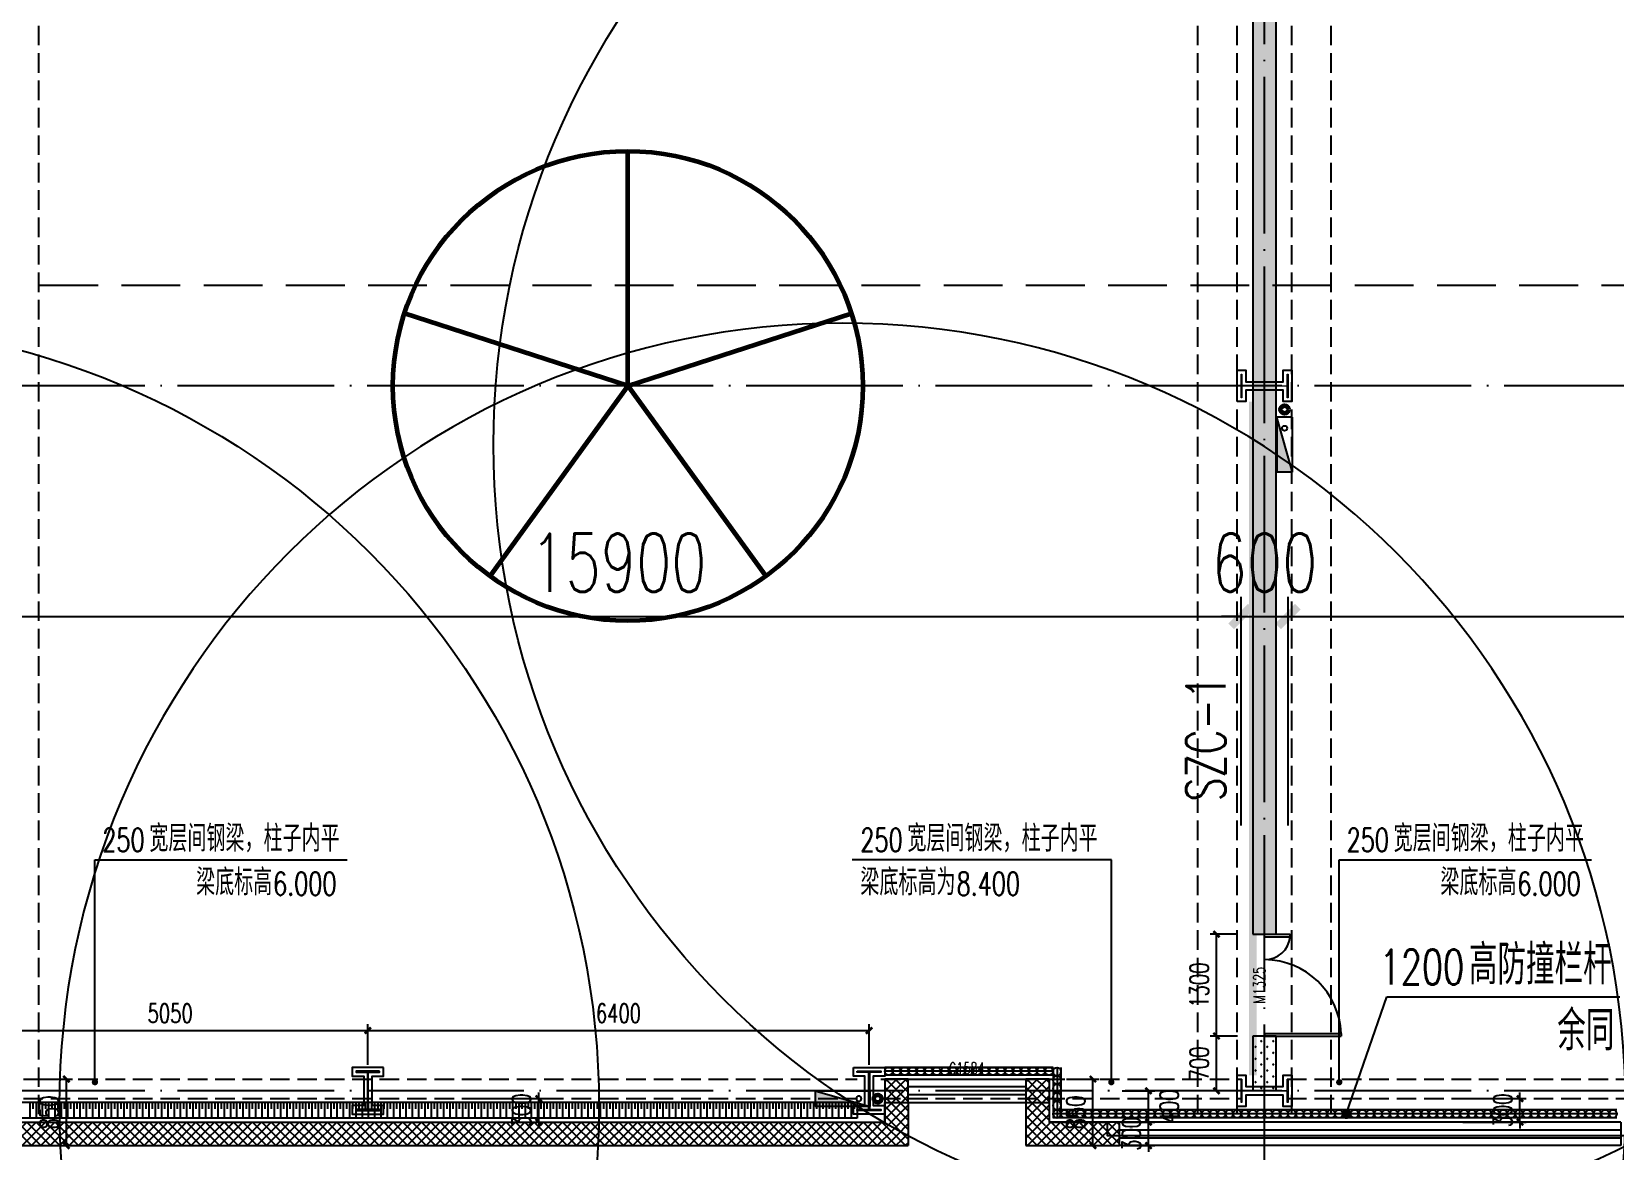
# Model space of a CAD drawing. Extents: x -1313754 to 847533, y 489853 to 941203.
# Drawn here: x -242698 to -222487, y 741060 to 755344 of the extents above; entities that cross this region are included whole.
import ezdxf
from ezdxf.enums import TextEntityAlignment as Align

# ---------------------------------------------------------------- set-up
doc = ezdxf.new("R2010")
doc.units = 0
doc.header["$LTSCALE"] = 1000
doc.header["$MEASUREMENT"] = 0
for name, pattern in [('CENTER', [2, 1.25, -0.25, 0.25, -0.25]), ('DASH', [0.35, 0.25, -0.1]), ('DOTE', [2.42, 2, -0.2, 0.02, -0.2])]:
    doc.linetypes.add(name, pattern=pattern)
doc.layers.get('Defpoints').update_dxf_attribs({"color": 210})
for name, color, linetype in [('10平面$0$WINDOW', 4, 'Continuous'), ('10平面$0$WINDOW_TEXT', 7, 'Continuous'), ('99平面图例外参$0$A-HATCH-2', 251, 'Continuous'), ('A-AXIS-DOTE', 14, 'DOTE'), ('A-AXIS-DP', 126, 'Continuous'), ('A-AXIS-SYMB', 3, 'Continuous'), ('A-HATCH-2', 251, 'Continuous'), ('A-HRAIL', 173, 'Continuous'), ('A-LIN-V', 9, 'Continuous'), ('A-SFCE', 30, 'Continuous'), ('A-WINDOW', 140, 'Continuous'), ('AS-WALL', 40, 'Continuous'), ('AS-结构边线层', 200, 'Continuous'), ('DIM_SYMB', 3, 'Continuous'), ('PUB_HATCH', 8, 'Continuous'), ('PUB_TEXT', 7, 'Continuous'), ('SB_ZF消火栓', 10, 'Continuous'), ('建-窗', 4, 'Continuous'), ('建-门窗编号', 7, 'Continuous')]:
    doc.layers.add(name, color=color, linetype=linetype)
doc.layers.add('A-加建区域', color=47, linetype='Continuous', plot=False)
for name, color, linetype, lineweight in [('LG-ZF消防', 1, 'Continuous', 60), ('S-col', 2, 'Continuous', 0), ('THIN', 7, 'Continuous', 0), ('柱间支撑', 6, 'CENTER', 0)]:
    doc.layers.add(name, color=color, linetype=linetype, lineweight=lineweight)
doc.styles.add('10平面$0$_TCH_WINDOW', font='SIMPLEX', dxfattribs={"height": 3.5, "bigfont": 'GBCBIG'})
doc.styles.add('_TCH_DIM', font='SIMPLEX', dxfattribs={"bigfont": 'GBCBIG'})
doc.styles.add('_TCH_DIM_T3', font='SIMPLEX', dxfattribs={"width": 0.705882, "bigfont": 'GBCBIG'})
doc.styles.add('A-WIN-LABEL', font='SIMPLEX', dxfattribs={"bigfont": 'GBCBIG'})
doc.styles.add('TSSD_Rein', font='tj-romans1.shx', dxfattribs={"width": 0.7, "bigfont": 'tj-hztxt.shx'})
doc.dimstyles.new('_TCH_ARCH&&250', dxfattribs={"dimtxt": 743.75, "dimasz": 250, "dimexe": 250, "dimexo": 250, "dimgap": 315.625, "dimtad": 1, "dimdec": 0, "dimzin": 0, "dimdsep": 46, "dimtxsty": '_TCH_DIM_T3', "dimblk": 'ARCHTICK', "dimcen": 0.09, "dimclrt": 7, "dimazin": 2, "dimtfac": 1, "dimtdec": 0, "dimtix": 1, "dimtmove": 2, "dimatfit": 3, "dimfxl": 0, "dimtolj": 1, "dimtzin": 0, "dimarcsym": 0})
doc.dimstyles.new('_TCH_ARCH&&80', dxfattribs={"dimtxt": 238, "dimasz": 80, "dimexe": 80, "dimexo": 80, "dimgap": 101, "dimtad": 1, "dimdec": 0, "dimzin": 0, "dimdsep": 46, "dimtxsty": '_TCH_DIM_T3', "dimblk": 'ARCHTICK', "dimcen": 0.09, "dimclrt": 7, "dimazin": 2, "dimtfac": 1, "dimtdec": 0, "dimtix": 1, "dimtmove": 2, "dimatfit": 3, "dimfxl": 0, "dimtolj": 1, "dimtzin": 0, "dimarcsym": 0})
pattern_1 = [(45, (25.49, 21.51), (-75.000002, 75.000002), [24, -82.06602]), (135, (192.46, 21.51), (-75.000002, -75.000002), [24, -82.06602])]
pattern_2 = [(45, (60, 0), (-60.000061, 60.000061), []), (135, (60, 0), (-60.000061, -60.000061), [])]

# ---------------------------------------------------------------- blocks, each defined once
blk = doc.blocks.new('_ArchTick')
at = {"color": 0, "linetype": 'ByBlock', "const_width": 0.4}
blk.add_lwpolyline([(-0.5, -0.5), (0.5, 0.5)], dxfattribs=at)
blk = doc.blocks.new('*D1510')
at = {"layer": 'A-AXIS-DP', "color": 0, "lineweight": -2}
for p, q in [((-17668, -62670), (-17668, -62150)), ((-17668, -62230), (-11268, -62230)), ((-11268, -62670), (-11268, -62150))]:
    blk.add_line(p, q, dxfattribs=at)
at = {"layer": 'Defpoints', "color": 0}
for p in [(-11268, -62230), (-17668, -62750), (-11268, -62750)]:
    blk.add_point(p, dxfattribs=at)
at = {"layer": 'A-AXIS-DP', "color": 0, "lineweight": -2, "xscale": 80, "yscale": 80, "zscale": 80, "rotation": 180}
blk.add_blockref('_ArchTick', (-17668, -62230), dxfattribs=at)
at = {"layer": 'A-AXIS-DP', "color": 0, "lineweight": -2, "xscale": 80, "yscale": 80, "zscale": 80}
blk.add_blockref('_ArchTick', (-11268, -62230), dxfattribs=at)
at = {"layer": 'A-AXIS-DP', "color": 7, "insert": (-14468, -62010), "char_height": 238, "attachment_point": 5, "style": '_TCH_DIM_T3'}
blk.add_mtext('\\A1;6400', dxfattribs=at)
blk = doc.blocks.new('*D1511')
at = {"layer": 'A-AXIS-DP', "color": 0, "lineweight": -2}
for p, q in [((-22718, -62670), (-22718, -62150)), ((-22718, -62230), (-17668, -62230)), ((-17668, -62670), (-17668, -62150))]:
    blk.add_line(p, q, dxfattribs=at)
at = {"layer": 'Defpoints', "color": 0}
for p in [(-17668, -62230), (-22718, -62750), (-17668, -62750)]:
    blk.add_point(p, dxfattribs=at)
at = {"layer": 'A-AXIS-DP', "color": 0, "lineweight": -2, "xscale": 80, "yscale": 80, "zscale": 80, "rotation": 180}
blk.add_blockref('_ArchTick', (-22718, -62230), dxfattribs=at)
at = {"layer": 'A-AXIS-DP', "color": 0, "lineweight": -2, "xscale": 80, "yscale": 80, "zscale": 80}
blk.add_blockref('_ArchTick', (-17668, -62230), dxfattribs=at)
at = {"layer": 'A-AXIS-DP', "color": 7, "insert": (-20193, -62010), "char_height": 238, "attachment_point": 5, "style": '_TCH_DIM_T3'}
blk.add_mtext('\\A1;5050', dxfattribs=at)
blk = doc.blocks.new('43243')
at = {"layer": 'AS-结构边线层'}
blk.add_lwpolyline([(-230898, 832220), (-254254, 760236), (-254254, 741420), (-248304, 741420), (-248304, 741670), (-246204, 741670), (-246204, 741420), (-231804, 741420), (-231804, 741670), (-229704, 741670), (-229704, 741420), (-228964, 741420), (-228964, 741250), (-222244, 741250)], dxfattribs=at)
blk = doc.blocks.new('_FZH')
at = {"layer": 'A-HATCH-2'}
blk.add_lwpolyline([(-0.437, -0.25), (-0.437, 0.25), (-0.297, 0.25), (-0.297, 0.067), (0.298, 0.067), (0.298, 0.25), (0.438, 0.25), (0.438, -0.25), (0.298, -0.25), (0.298, -0.068), (-0.297, -0.068), (-0.297, -0.25)], close=True, dxfattribs=at)
at = {"layer": 'S-col'}
blk.add_lwpolyline([(-0.375, -0.188), (-0.375, 0.187), (-0.36, 0.187), (-0.36, 0.005), (0.36, 0.005), (0.36, 0.187), (0.375, 0.187), (0.375, -0.188), (0.36, -0.188), (0.36, -0.005), (-0.36, -0.005), (-0.36, -0.188)], close=True, dxfattribs=at)
blk = doc.blocks.new('342343243')
at = {"layer": 'A-AXIS-DP', "color": 5}
blk.add_lwpolyline([(-155704, 832070), (-155404, 832070), (-155404, 832058), (-155550, 832058), (-155550, 831582), (-155404, 831582), (-155404, 831570), (-155704, 831570), (-155704, 831582), (-155558, 831582), (-155558, 832058), (-155704, 832058), (-155704, 832070)], close=True, dxfattribs=at)
at = {"layer": 'A-HATCH-2'}
blk.add_lwpolyline([(-155754, 832120), (-155354, 832120), (-155354, 832008), (-155500, 832008), (-155500, 831632), (-155354, 831632), (-155354, 831520), (-155754, 831520), (-155754, 831632), (-155608, 831632), (-155608, 832008), (-155754, 832008)], close=True, dxfattribs=at)
blk = doc.blocks.new('w4234324')
at = {"xscale": 800.0000000000005, "yscale": 800.0000000000005, "zscale": 800.0000000000005}
for p in [(-226954, 750820), (-226954, 741820)]:
    blk.add_blockref('_FZH', p, dxfattribs=at)
at = {"layer": 'A-AXIS-DP', "xscale": -1}
blk.add_blockref('342343243', (-393958, -90000), dxfattribs=at)
at = {"layer": 'A-AXIS-DP'}
blk.add_blockref('342343243', (-76450, -90000), dxfattribs=at)
blk = doc.blocks.new('*D1722')
at = {"layer": 'A-WINDOW', "color": 0, "lineweight": -2}
for p, q in [((-226654, 745210), (-226654, 748127)), ((-210754, 745210), (-210754, 748127)), ((-226654, 747877), (-210754, 747877))]:
    blk.add_line(p, q, dxfattribs=at)
at = {"layer": 'Defpoints', "color": 0}
for p in [(-210754, 747877), (-226654, 744960), (-210754, 744960)]:
    blk.add_point(p, dxfattribs=at)
at = {"layer": 'A-WINDOW', "color": 0, "lineweight": -2, "xscale": 250, "yscale": 250, "zscale": 250, "rotation": 180}
blk.add_blockref('_ArchTick', (-226654, 747877), dxfattribs=at)
at = {"layer": 'A-WINDOW', "color": 0, "lineweight": -2, "xscale": 250, "yscale": 250, "zscale": 250}
blk.add_blockref('_ArchTick', (-210754, 747877), dxfattribs=at)
at = {"layer": 'A-WINDOW', "color": 7, "insert": (-218704, 748564), "char_height": 743.8, "attachment_point": 5, "style": '_TCH_DIM_T3'}
blk.add_mtext('\\A1;15900', dxfattribs=at)
blk = doc.blocks.new('*D1723')
at = {"layer": 'A-WINDOW', "color": 0, "lineweight": -2}
for p, q in [((-227254, 745210), (-227254, 748127)), ((-226654, 745210), (-226654, 748127)), ((-227254, 747877), (-227504, 747877)), ((-227254, 747877), (-226654, 747877)), ((-226654, 747877), (-226404, 747877))]:
    blk.add_line(p, q, dxfattribs=at)
at = {"layer": 'Defpoints', "color": 0}
for p in [(-226654, 747877), (-227254, 744960), (-226654, 744960)]:
    blk.add_point(p, dxfattribs=at)
at = {"layer": 'A-WINDOW', "color": 0, "lineweight": -2, "xscale": 250, "yscale": 250, "zscale": 250}
blk.add_blockref('_ArchTick', (-227254, 747877), dxfattribs=at)
at = {"layer": 'A-WINDOW', "color": 0, "lineweight": -2, "xscale": 250, "yscale": 250, "zscale": 250, "rotation": 180}
blk.add_blockref('_ArchTick', (-226654, 747877), dxfattribs=at)
at = {"layer": 'A-WINDOW', "color": 7, "insert": (-226954, 748564), "char_height": 743.8, "attachment_point": 5, "style": '_TCH_DIM_T3'}
blk.add_mtext('\\A1;600', dxfattribs=at)
blk = doc.blocks.new('*D1724')
at = {"layer": 'A-WINDOW', "color": 0, "lineweight": -2}
for p, q in [((-243154, 745210), (-243154, 748127)), ((-227254, 745210), (-227254, 748127)), ((-243154, 747877), (-227254, 747877))]:
    blk.add_line(p, q, dxfattribs=at)
at = {"layer": 'Defpoints', "color": 0}
for p in [(-227254, 747877), (-243154, 744960), (-227254, 744960)]:
    blk.add_point(p, dxfattribs=at)
at = {"layer": 'A-WINDOW', "color": 0, "lineweight": -2, "xscale": 250, "yscale": 250, "zscale": 250, "rotation": 180}
blk.add_blockref('_ArchTick', (-243154, 747877), dxfattribs=at)
at = {"layer": 'A-WINDOW', "color": 0, "lineweight": -2, "xscale": 250, "yscale": 250, "zscale": 250}
blk.add_blockref('_ArchTick', (-227254, 747877), dxfattribs=at)
at = {"layer": 'A-WINDOW', "color": 7, "insert": (-235204, 748564), "char_height": 743.8, "attachment_point": 5, "style": '_TCH_DIM_T3'}
blk.add_mtext('\\A1;15900', dxfattribs=at)
blk = doc.blocks.new('*D1738')
at = {"layer": 'A-AXIS-DP', "color": 0, "lineweight": -2}
for p, q in [((-223692, 741720), (-223692, 741800)), ((-224420, 741720), (-223612, 741720)), ((-223692, 741420), (-223692, 741720)), ((-224420, 741420), (-223612, 741420)), ((-223692, 741420), (-223692, 741340))]:
    blk.add_line(p, q, dxfattribs=at)
at = {"layer": 'Defpoints', "color": 0}
for p in [(-224500, 741720), (-223692, 741720), (-224500, 741420)]:
    blk.add_point(p, dxfattribs=at)
at = {"layer": 'A-AXIS-DP', "color": 0, "lineweight": -2, "xscale": 80, "yscale": 80, "zscale": 80}
for p, rotation in [((-223692, 741720), 270), ((-223692, 741420), 90)]:
    blk.add_blockref('_ArchTick', p, dxfattribs=dict(at, rotation=rotation))
at = {"layer": 'A-AXIS-DP', "color": 7, "insert": (-223912, 741570), "char_height": 238, "attachment_point": 5, "rotation": 90, "style": '_TCH_DIM_T3'}
blk.add_mtext('\\A1;300', dxfattribs=at)
blk = doc.blocks.new('*D1739')
at = {"layer": 'A-AXIS-DP', "color": 0, "lineweight": -2}
for p, q in [((-236222, 741720), (-236222, 741800)), ((-236950, 741720), (-236142, 741720)), ((-236222, 741420), (-236222, 741720)), ((-236950, 741420), (-236142, 741420)), ((-236222, 741420), (-236222, 741340))]:
    blk.add_line(p, q, dxfattribs=at)
at = {"layer": 'Defpoints', "color": 0}
for p in [(-237030, 741720), (-236222, 741720), (-237030, 741420)]:
    blk.add_point(p, dxfattribs=at)
at = {"layer": 'A-AXIS-DP', "color": 0, "lineweight": -2, "xscale": 80, "yscale": 80, "zscale": 80}
for p, rotation in [((-236222, 741720), 270), ((-236222, 741420), 90)]:
    blk.add_blockref('_ArchTick', p, dxfattribs=dict(at, rotation=rotation))
at = {"layer": 'A-AXIS-DP', "color": 7, "insert": (-236442, 741570), "char_height": 238, "attachment_point": 5, "rotation": 90, "style": '_TCH_DIM_T3'}
blk.add_mtext('\\A1;300', dxfattribs=at)
blk = doc.blocks.new('w4324324')
at = {"layer": 'A-HATCH-2', "lineweight": 60}
for q in [(-1694760, 686605), (-1697614, 684532), (-1691907, 684532), (-1696524, 681178), (-1692997, 681178)]:
    blk.add_line((-1694760, 683605), q, dxfattribs=at)
blk.add_circle((-1694760, 683605), 3000, dxfattribs=at)
blk = doc.blocks.new('w423432')
at = {"layer": 'A-LIN-V'}
blk.add_blockref('w4324324', (-65880, -72000), dxfattribs=at)
blk = doc.blocks.new('23124232432')
at = {"layer": '柱间支撑', "const_width": 100}
blk.add_lwpolyline([(-227104, 750620), (-227104, 742020)], dxfattribs=at)
at = {"layer": 'THIN', "style": 'TSSD_Rein', "width": 0.7}
blk.add_text('SZC-1', height=500, rotation=90, dxfattribs=at).set_placement((-227304, 746320), align=Align.BOTTOM_CENTER)
blk = doc.blocks.new('99平面图例外参$0$$LinePat$填挖边坡')
at = {"color": 0}
for p, q in [((0, 0), (0, -1500)), ((300, 0), (300, -600))]:
    blk.add_line(p, q, dxfattribs=at)
at = {"layer": 'Defpoints', "color": 0}
blk.add_point((600, 0), dxfattribs=at)
blk = doc.blocks.new('99平面图例外参$0$$LinePat$圆环')
for points in [[(0, 150), (300, 150)], [(0, 0), (300, 0)], [(0, -150), (300, -150)]]:
    blk.add_lwpolyline(points)
at = {"color": 0}
blk.add_circle((150, 0), 150, dxfattribs=at)
blk = doc.blocks.new('34242343243')
at = {"layer": 'A-LIN-V'}
for p, q in [((-232154, 741670), (-245954, 741670)), ((-232154, 741670), (-232154, 741470)), ((-232154, 741470), (-246154, 741470))]:
    blk.add_line(p, q, dxfattribs=at)
at = {"layer": '99平面图例外参$0$A-HATCH-2', "color": 203, "xscale": 0.1334296724318178, "yscale": 0.1333333333333333, "zscale": 0.1333333333333333, "rotation": 8.813209458587274e-11}
for p in [(-242722, 741670), (-242642, 741670), (-242562, 741670), (-242482, 741670), (-242402, 741670), (-242322, 741670), (-242241, 741670), (-242161, 741670), (-242081, 741670), (-242001, 741670), (-241921, 741670), (-241841, 741670), (-241761, 741670), (-241681, 741670), (-241601, 741670), (-241521, 741670), (-241441, 741670), (-241361, 741670), (-241281, 741670), (-241201, 741670), (-241121, 741670), (-241041, 741670), (-240961, 741670), (-240880, 741670), (-240800, 741670), (-240720, 741670), (-240640, 741670), (-240560, 741670), (-240480, 741670), (-240400, 741670), (-240320, 741670), (-240240, 741670), (-240160, 741670), (-240080, 741670), (-240000, 741670), (-239920, 741670), (-239840, 741670), (-239760, 741670), (-239680, 741670), (-239600, 741670), (-239520, 741670), (-239439, 741670), (-239359, 741670), (-239279, 741670), (-239199, 741670), (-239119, 741670), (-239039, 741670), (-238959, 741670), (-238879, 741670), (-238799, 741670), (-238719, 741670), (-238639, 741670), (-238559, 741670), (-238479, 741670), (-238399, 741670), (-238319, 741670), (-238239, 741670), (-238159, 741670), (-238078, 741670), (-237998, 741670), (-237918, 741670), (-237838, 741670), (-237758, 741670), (-237678, 741670), (-237598, 741670), (-237518, 741670), (-237438, 741670), (-237358, 741670), (-237278, 741670), (-237198, 741670), (-237118, 741670), (-237038, 741670), (-236958, 741670), (-236878, 741670), (-236798, 741670), (-236717, 741670), (-236637, 741670), (-236557, 741670), (-236477, 741670), (-236397, 741670), (-236317, 741670), (-236237, 741670), (-236157, 741670), (-236077, 741670), (-235997, 741670), (-235917, 741670), (-235837, 741670), (-235757, 741670), (-235677, 741670), (-235597, 741670), (-235517, 741670), (-235437, 741670), (-235356, 741670), (-235276, 741670), (-235196, 741670), (-235116, 741670), (-235036, 741670), (-234956, 741670), (-234876, 741670), (-234796, 741670), (-234716, 741670), (-234636, 741670), (-234556, 741670), (-234476, 741670), (-234396, 741670), (-234316, 741670), (-234236, 741670), (-234156, 741670), (-234076, 741670), (-233996, 741670), (-233915, 741670), (-233835, 741670), (-233755, 741670), (-233675, 741670), (-233595, 741670), (-233515, 741670), (-233435, 741670), (-233355, 741670), (-233275, 741670), (-233195, 741670), (-233115, 741670), (-233035, 741670), (-232955, 741670), (-232875, 741670), (-232795, 741670), (-232715, 741670), (-232635, 741670), (-232554, 741670), (-232474, 741670), (-232394, 741670), (-232314, 741670), (-232234, 741670)]:
    blk.add_blockref('99平面图例外参$0$$LinePat$填挖边坡', p, dxfattribs=at)
at = {"layer": 'A-HRAIL'}
for p, xscale, yscale, zscale, rotation in [((-231702, 742070), 0.3412698414547707, 0.3333333333333333, 0.3333333333333333, 180), ((-231599, 742070), 0.3412698414547707, 0.3333333333333333, 0.3333333333333333, 180), ((-231497, 742070), 0.3412698414547707, 0.3333333333333333, 0.3333333333333333, 180), ((-231395, 742070), 0.3412698414547707, 0.3333333333333333, 0.3333333333333333, 180), ((-231292, 742070), 0.3412698414547707, 0.3333333333333333, 0.3333333333333333, 180), ((-231190, 742070), 0.3412698414547707, 0.3333333333333333, 0.3333333333333333, 180), ((-231088, 742070), 0.3412698414547707, 0.3333333333333333, 0.3333333333333333, 180), ((-230985, 742070), 0.3412698414547707, 0.3333333333333333, 0.3333333333333333, 180), ((-230883, 742070), 0.3412698414547707, 0.3333333333333333, 0.3333333333333333, 180), ((-230780, 742070), 0.3412698414547707, 0.3333333333333333, 0.3333333333333333, 180), ((-230678, 742070), 0.3412698414547707, 0.3333333333333333, 0.3333333333333333, 180), ((-230576, 742070), 0.3412698414547707, 0.3333333333333333, 0.3333333333333333, 180), ((-230473, 742070), 0.3412698414547707, 0.3333333333333333, 0.3333333333333333, 180), ((-230371, 742070), 0.3412698414547707, 0.3333333333333333, 0.3333333333333333, 180), ((-230268, 742070), 0.3412698414547707, 0.3333333333333333, 0.3333333333333333, 180), ((-230166, 742070), 0.3412698414547707, 0.3333333333333333, 0.3333333333333333, 180), ((-230064, 742070), 0.3412698414547707, 0.3333333333333333, 0.3333333333333333, 180), ((-229961, 742070), 0.3412698414547707, 0.3333333333333333, 0.3333333333333333, 180), ((-229859, 742070), 0.3412698414547707, 0.3333333333333333, 0.3333333333333333, 180), ((-229757, 742070), 0.3412698414547707, 0.3333333333333333, 0.3333333333333333, 180), ((-229654, 742070), 0.3412698414547707, 0.3333333333333333, 0.3333333333333333, 180), ((-229604, 742120), 0.3611111227129974, 0.3333333333333333, 0.3333333333333333, 270), ((-229604, 742012), 0.3611111227129974, 0.3333333333333333, 0.3333333333333333, 270), ((-229604, 741903), 0.3611111227129974, 0.3333333333333333, 0.3333333333333333, 270), ((-229604, 741795), 0.3611111227129974, 0.3333333333333333, 0.3333333333333333, 270), ((-229604, 741687), 0.3611111227129974, 0.3333333333333333, 0.3333333333333333, 270), ((-229604, 741578), 0.3611111227129974, 0.3333333333333333, 0.3333333333333333, 270), ((-229554, 741526), 0.3333333334374982, 0.3333333334374982, 0.3333333334374982, 180), ((-229454, 741526), 0.3333333334374982, 0.3333333334374982, 0.3333333334374982, 180), ((-229354, 741526), 0.3333333334374982, 0.3333333334374982, 0.3333333334374982, 180), ((-229254, 741526), 0.3333333334374982, 0.3333333334374982, 0.3333333334374982, 180), ((-229154, 741526), 0.3333333334374982, 0.3333333334374982, 0.3333333334374982, 180), ((-229054, 741526), 0.3333333334374982, 0.3333333334374982, 0.3333333334374982, 180), ((-228954, 741526), 0.3333333334374982, 0.3333333334374982, 0.3333333334374982, 180), ((-228854, 741526), 0.3333333334374982, 0.3333333334374982, 0.3333333334374982, 180), ((-228754, 741526), 0.3333333334374982, 0.3333333334374982, 0.3333333334374982, 180), ((-228654, 741526), 0.3333333334374982, 0.3333333334374982, 0.3333333334374982, 180), ((-228554, 741526), 0.3333333334374982, 0.3333333334374982, 0.3333333334374982, 180), ((-228454, 741526), 0.3333333334374982, 0.3333333334374982, 0.3333333334374982, 180), ((-228354, 741526), 0.3333333334374982, 0.3333333334374982, 0.3333333334374982, 180), ((-228254, 741526), 0.3333333334374982, 0.3333333334374982, 0.3333333334374982, 180), ((-228154, 741526), 0.3333333334374982, 0.3333333334374982, 0.3333333334374982, 180), ((-228054, 741526), 0.3333333334374982, 0.3333333334374982, 0.3333333334374982, 180), ((-227954, 741526), 0.3333333334374982, 0.3333333334374982, 0.3333333334374982, 180), ((-227854, 741526), 0.3333333334374982, 0.3333333334374982, 0.3333333334374982, 180), ((-227754, 741526), 0.3333333334374982, 0.3333333334374982, 0.3333333334374982, 180), ((-227654, 741526), 0.3333333334374982, 0.3333333334374982, 0.3333333334374982, 180), ((-227554, 741526), 0.3333333334374982, 0.3333333334374982, 0.3333333334374982, 180), ((-227454, 741526), 0.3333333334374982, 0.3333333334374982, 0.3333333334374982, 180), ((-227354, 741526), 0.3333333334374982, 0.3333333334374982, 0.3333333334374982, 180), ((-227254, 741526), 0.3333333334374982, 0.3333333334374982, 0.3333333334374982, 180), ((-227154, 741526), 0.3333333334374982, 0.3333333334374982, 0.3333333334374982, 180), ((-227054, 741526), 0.3333333334374982, 0.3333333334374982, 0.3333333334374982, 180), ((-226954, 741526), 0.3333333334374982, 0.3333333334374982, 0.3333333334374982, 180), ((-226854, 741526), 0.3333333334374982, 0.3333333334374982, 0.3333333334374982, 180), ((-226754, 741526), 0.3333333334374982, 0.3333333334374982, 0.3333333334374982, 180), ((-226654, 741526), 0.3333333334374982, 0.3333333334374982, 0.3333333334374982, 180), ((-226554, 741526), 0.3333333334374982, 0.3333333334374982, 0.3333333334374982, 180), ((-226454, 741526), 0.3333333334374982, 0.3333333334374982, 0.3333333334374982, 180), ((-226354, 741526), 0.3333333334374982, 0.3333333334374982, 0.3333333334374982, 180), ((-226254, 741526), 0.3333333334374982, 0.3333333334374982, 0.3333333334374982, 180), ((-226154, 741526), 0.3333333334374982, 0.3333333334374982, 0.3333333334374982, 180), ((-226054, 741526), 0.3333333334374982, 0.3333333334374982, 0.3333333334374982, 180), ((-225954, 741526), 0.3333333334374982, 0.3333333334374982, 0.3333333334374982, 180), ((-225854, 741526), 0.3333333334374982, 0.3333333334374982, 0.3333333334374982, 180), ((-225754, 741526), 0.3333333334374982, 0.3333333334374982, 0.3333333334374982, 180), ((-225654, 741526), 0.3333333334374982, 0.3333333334374982, 0.3333333334374982, 180), ((-225554, 741526), 0.3333333334374982, 0.3333333334374982, 0.3333333334374982, 180), ((-225454, 741526), 0.3333333334374982, 0.3333333334374982, 0.3333333334374982, 180), ((-225354, 741526), 0.3333333334374982, 0.3333333334374982, 0.3333333334374982, 180), ((-225254, 741526), 0.3333333334374982, 0.3333333334374982, 0.3333333334374982, 180), ((-225154, 741526), 0.3333333334374982, 0.3333333334374982, 0.3333333334374982, 180), ((-225054, 741526), 0.3333333334374982, 0.3333333334374982, 0.3333333334374982, 180), ((-224954, 741526), 0.3333333334374982, 0.3333333334374982, 0.3333333334374982, 180), ((-224854, 741526), 0.3333333334374982, 0.3333333334374982, 0.3333333334374982, 180), ((-224754, 741526), 0.3333333334374982, 0.3333333334374982, 0.3333333334374982, 180), ((-224654, 741526), 0.3333333334374982, 0.3333333334374982, 0.3333333334374982, 180), ((-224554, 741526), 0.3333333334374982, 0.3333333334374982, 0.3333333334374982, 180), ((-224454, 741526), 0.3333333334374982, 0.3333333334374982, 0.3333333334374982, 180), ((-224354, 741526), 0.3333333334374982, 0.3333333334374982, 0.3333333334374982, 180), ((-224254, 741526), 0.3333333334374982, 0.3333333334374982, 0.3333333334374982, 180), ((-224154, 741526), 0.3333333334374982, 0.3333333334374982, 0.3333333334374982, 180), ((-224054, 741526), 0.3333333334374982, 0.3333333334374982, 0.3333333334374982, 180), ((-223954, 741526), 0.3333333334374982, 0.3333333334374982, 0.3333333334374982, 180), ((-223854, 741526), 0.3333333334374982, 0.3333333334374982, 0.3333333334374982, 180), ((-223754, 741526), 0.3333333334374982, 0.3333333334374982, 0.3333333334374982, 180), ((-223654, 741526), 0.3333333334374982, 0.3333333334374982, 0.3333333334374982, 180), ((-223554, 741526), 0.3333333334374982, 0.3333333334374982, 0.3333333334374982, 180), ((-223454, 741526), 0.3333333334374982, 0.3333333334374982, 0.3333333334374982, 180), ((-223354, 741526), 0.3333333334374982, 0.3333333334374982, 0.3333333334374982, 180), ((-223254, 741526), 0.3333333334374982, 0.3333333334374982, 0.3333333334374982, 180), ((-223154, 741526), 0.3333333334374982, 0.3333333334374982, 0.3333333334374982, 180), ((-223054, 741526), 0.3333333334374982, 0.3333333334374982, 0.3333333334374982, 180), ((-222954, 741526), 0.3333333334374982, 0.3333333334374982, 0.3333333334374982, 180), ((-222854, 741526), 0.3333333334374982, 0.3333333334374982, 0.3333333334374982, 180), ((-222754, 741526), 0.3333333334374982, 0.3333333334374982, 0.3333333334374982, 180), ((-222654, 741526), 0.3333333334374982, 0.3333333334374982, 0.3333333334374982, 180), ((-222554, 741526), 0.3333333334374982, 0.3333333334374982, 0.3333333334374982, 180), ((-222454, 741526), 0.3333333334374982, 0.3333333334374982, 0.3333333334374982, 180)]:
    blk.add_blockref('99平面图例外参$0$$LinePat$圆环', p, dxfattribs=dict(at, xscale=xscale, yscale=yscale, zscale=zscale, rotation=rotation))
blk = doc.blocks.new('DOOR2DLIB$SYSLIB$00000123')
at = {"color": 0}
for p, q in [((0.475, -0.001), (0.475, 0.752)), ((0.475, 0.752), (0.5, 0.752)), ((0.5, -0.001), (0.5, 0.752)), ((-0.5, 0), (-0.5, 0.252)), ((-0.475, 0.252), (-0.5, 0.252)), ((-0.475, 0), (-0.475, 0.252)), ((-0.475, 0), (-0.5, 0)), ((0.475, -0.001), (0.5, -0.001))]:
    blk.add_line(p, q, dxfattribs=at)
for centre, radius, start, end in [((0.505, -0.002), 0.755, 92.2493, 179.7238), ((-0.501, 0.003), 0.251, 359.7899, 84.0974)]:
    blk.add_arc(centre, radius, start, end, dxfattribs=at)
blk = doc.blocks.new('423432433333')
at = {"layer": 'PUB_HATCH'}
h = blk.add_hatch(dxfattribs=at)
h.set_pattern_fill('石膏板', color=256, scale=30, style=0)
h.set_pattern_definition(pattern_1)
h.paths.add_polyline_path([(-224410, 762370), (-224410, 743870), (-224110, 743870), (-224110, 762370)])
h = blk.add_hatch(dxfattribs=at)
h.set_pattern_fill('石膏板', color=256, scale=30, style=0)
h.set_pattern_definition(pattern_1)
h.paths.add_polyline_path([(-224110, 741874), (-224110, 742570), (-224410, 742570), (-224410, 741874)])
at = {"layer": 'A-加建区域'}
blk.add_line((-224410, 741874), (-224110, 741874), dxfattribs=at)
at = {"layer": 'AS-WALL'}
for p, q in [((-224410, 762370), (-224410, 743870)), ((-224110, 743870), (-224110, 762370)), ((-224410, 743870), (-224110, 743870)), ((-224110, 742570), (-224410, 742570)), ((-224410, 742570), (-224410, 741874)), ((-224110, 741874), (-224110, 742570)), ((-224410, 741874), (-224110, 741874))]:
    blk.add_line(p, q, dxfattribs=at)
at = {"layer": '10平面$0$WINDOW'}
ref = blk.add_blockref('DOOR2DLIB$SYSLIB$00000123', (-224260, 743220), dxfattribs=dict(at, xscale=-1300, yscale=-1300, zscale=300, rotation=90.00000000093513))
ref.add_attrib('A', 'M1325', (-224253, 742985), dxfattribs={"layer": '10平面$0$WINDOW_TEXT', "ltscale": 500, "height": 148.8, "rotation": 90, "style": '10平面$0$_TCH_WINDOW', "width": 0.705882})
blk = doc.blocks.new('A$C5D961328')
at = {"layer": 'SB_ZF消火栓'}
blk.add_hatch(color=256, dxfattribs=at).paths.add_polyline_path([(0, 40), (700, 40), (700, 240)])
at = {"layer": 'A-LIN-V', "ltscale": 500}
blk.add_circle((350, 40), 10001, dxfattribs=at)
at = {"layer": 'SB_ZF消火栓'}
for p, q in [((700, 240), (0, 240)), ((0, 240), (0, 40)), ((700, 240), (0, 40)), ((700, 240), (700, 40)), ((0, 40), (700, 40))]:
    blk.add_line(p, q, dxfattribs=at)
at = {"layer": 'SB_ZF消火栓', "color": 1}
blk.add_circle((140, 140), 32.5, dxfattribs=at)
blk = doc.blocks.new('43242343')
at = {"layer": 'LG-ZF消防', "linetype": 'Continuous'}
for centre in [(-226698, 750520), (-231894, 741720)]:
    blk.add_circle(centre, 50, dxfattribs=at)
blk = doc.blocks.new('234243242332')
at = {"layer": 'LG-ZF消防', "linetype": 'Continuous'}
blk.add_blockref('43242343', (0, 0), dxfattribs=at)
at = {"layer": 'SB_ZF消火栓', "rotation": 270}
blk.add_blockref('A$C5D961328', (-226838, 750420), dxfattribs=at)
at = {"layer": 'SB_ZF消火栓'}
blk.add_blockref('A$C5D961328', (-245804, 741580), dxfattribs=at)
at = {"layer": 'SB_ZF消火栓', "xscale": -1}
blk.add_blockref('A$C5D961328', (-231994, 741580), dxfattribs=at)
blk = doc.blocks.new('*D416')
at = {"layer": 'A-AXIS-DP', "color": 0, "lineweight": -2}
for p, q in [((-227300, 742520), (-227647, 742520)), ((-227567, 741820), (-227567, 742520)), ((-227300, 741820), (-227647, 741820))]:
    blk.add_line(p, q, dxfattribs=at)
at = {"layer": 'Defpoints', "color": 0}
for p in [(-227567, 742520), (-227220, 742520), (-227220, 741820)]:
    blk.add_point(p, dxfattribs=at)
at = {"layer": 'A-AXIS-DP', "color": 0, "lineweight": -2, "xscale": 80, "yscale": 80, "zscale": 80}
for p, rotation in [((-227567, 742520), 90), ((-227567, 741820), 270)]:
    blk.add_blockref('_ArchTick', p, dxfattribs=dict(at, rotation=rotation))
at = {"layer": 'A-AXIS-DP', "color": 7, "insert": (-227787, 742170), "char_height": 238, "attachment_point": 5, "rotation": 90, "style": '_TCH_DIM_T3'}
blk.add_mtext('\\A1;700', dxfattribs=at)
blk = doc.blocks.new('*D417')
at = {"layer": 'A-AXIS-DP', "color": 0, "lineweight": -2}
for p, q in [((-227300, 743820), (-227647, 743820)), ((-227567, 742520), (-227567, 743820)), ((-227300, 742520), (-227647, 742520))]:
    blk.add_line(p, q, dxfattribs=at)
at = {"layer": 'Defpoints', "color": 0}
for p in [(-227567, 743820), (-227220, 743820), (-227220, 742520)]:
    blk.add_point(p, dxfattribs=at)
at = {"layer": 'A-AXIS-DP', "color": 0, "lineweight": -2, "xscale": 80, "yscale": 80, "zscale": 80}
for p, rotation in [((-227567, 743820), 90), ((-227567, 742520), 270)]:
    blk.add_blockref('_ArchTick', p, dxfattribs=dict(at, rotation=rotation))
at = {"layer": 'A-AXIS-DP', "color": 7, "insert": (-227787, 743170), "char_height": 238, "attachment_point": 5, "rotation": 90, "style": '_TCH_DIM_T3'}
blk.add_mtext('\\A1;1300', dxfattribs=at)
blk = doc.blocks.new('*D717')
at = {"layer": 'A-AXIS-DP', "color": 0, "lineweight": -2}
for p, q in [((-242594, 741970), (-242175, 741970)), ((-242255, 741120), (-242255, 741970)), ((-242594, 741120), (-242175, 741120))]:
    blk.add_line(p, q, dxfattribs=at)
at = {"layer": 'Defpoints', "color": 0}
for p in [(-242674, 741970), (-242255, 741970), (-242674, 741120)]:
    blk.add_point(p, dxfattribs=at)
at = {"layer": 'A-AXIS-DP', "color": 0, "lineweight": -2, "xscale": 80, "yscale": 80, "zscale": 80}
for p, rotation in [((-242255, 741970), 90), ((-242255, 741120), 270)]:
    blk.add_blockref('_ArchTick', p, dxfattribs=dict(at, rotation=rotation))
at = {"layer": 'A-AXIS-DP', "color": 7, "insert": (-242475, 741545), "char_height": 238, "attachment_point": 5, "rotation": 90, "style": '_TCH_DIM_T3'}
blk.add_mtext('\\A1;850', dxfattribs=at)
blk = doc.blocks.new('*D718')
at = {"layer": 'A-AXIS-DP', "color": 0, "lineweight": -2}
for p, q in [((-228774, 741420), (-228355, 741420)), ((-228435, 741420), (-228435, 741500)), ((-228435, 741120), (-228435, 741420)), ((-228774, 741120), (-228355, 741120)), ((-228435, 741120), (-228435, 741040))]:
    blk.add_line(p, q, dxfattribs=at)
at = {"layer": 'Defpoints', "color": 0}
for p in [(-228854, 741420), (-228435, 741420), (-228854, 741120)]:
    blk.add_point(p, dxfattribs=at)
at = {"layer": 'A-AXIS-DP', "color": 0, "lineweight": -2, "xscale": 80, "yscale": 80, "zscale": 80}
for p, rotation in [((-228435, 741420), 270), ((-228435, 741120), 90)]:
    blk.add_blockref('_ArchTick', p, dxfattribs=dict(at, rotation=rotation))
at = {"layer": 'A-AXIS-DP', "color": 7, "insert": (-228655, 741270), "char_height": 238, "attachment_point": 5, "rotation": 90, "style": '_TCH_DIM_T3'}
blk.add_mtext('\\A1;300', dxfattribs=at)
blk = doc.blocks.new('*D719')
at = {"layer": 'A-AXIS-DP', "color": 0, "lineweight": -2}
for p, q in [((-228774, 741820), (-228355, 741820)), ((-228435, 741420), (-228435, 741820)), ((-228774, 741420), (-228355, 741420))]:
    blk.add_line(p, q, dxfattribs=at)
at = {"layer": 'Defpoints', "color": 0}
for p in [(-228854, 741820), (-228435, 741820), (-228854, 741420)]:
    blk.add_point(p, dxfattribs=at)
at = {"layer": 'A-AXIS-DP', "color": 0, "lineweight": -2, "xscale": 80, "yscale": 80, "zscale": 80}
for p, rotation in [((-228435, 741820), 90), ((-228435, 741420), 270)]:
    blk.add_blockref('_ArchTick', p, dxfattribs=dict(at, rotation=rotation))
at = {"layer": 'A-AXIS-DP', "color": 7, "insert": (-228170, 741620), "char_height": 238, "attachment_point": 5, "rotation": 90, "style": '_TCH_DIM_T3'}
blk.add_mtext('\\A1;400', dxfattribs=at)
blk = doc.blocks.new('*D720')
at = {"layer": 'A-AXIS-DP', "color": 0, "lineweight": -2}
for p, q in [((-229484, 741970), (-229065, 741970)), ((-229145, 741120), (-229145, 741970)), ((-229484, 741120), (-229065, 741120))]:
    blk.add_line(p, q, dxfattribs=at)
at = {"layer": 'Defpoints', "color": 0}
for p in [(-229564, 741970), (-229145, 741970), (-229564, 741120)]:
    blk.add_point(p, dxfattribs=at)
at = {"layer": 'A-AXIS-DP', "color": 0, "lineweight": -2, "xscale": 80, "yscale": 80, "zscale": 80}
for p, rotation in [((-229145, 741970), 90), ((-229145, 741120), 270)]:
    blk.add_blockref('_ArchTick', p, dxfattribs=dict(at, rotation=rotation))
at = {"layer": 'A-AXIS-DP', "color": 7, "insert": (-229365, 741545), "char_height": 238, "attachment_point": 5, "rotation": 90, "style": '_TCH_DIM_T3'}
blk.add_mtext('\\A1;850', dxfattribs=at)
blk = doc.blocks.new('WINDOW2DLIB$DYNSTYLE$00000005')
at = {"color": 0}
for points in [[(-0.5, 0.5), (-0.5, -0.5)], [(-0.5, 0.5), (0.5, 0.5)], [(0.5, -0.5), (0.5, 0.5)], [(0.5, 0.1667), (-0.5, 0.1667)], [(0.5, -0.1667), (-0.5, -0.1667)], [(-0.5, -0.5), (0.5, -0.5)]]:
    blk.add_lwpolyline(points, dxfattribs=at)
blk = doc.blocks.new('dote')
at = {"layer": 'A-AXIS-DOTE'}
for p, q in [((-6217.8, -68993.9), (-6217.8, 36662.3)), ((76282.2, -54000), (-41310, -54000)), ((76282.2, -63000), (-41310, -63000))]:
    blk.add_line(p, q, dxfattribs=at)
at = {"layer": 'DIM_SYMB', "linetype": 'DASH', "ltscale": 3}
blk.add_lwpolyline([(-42863.6, -52710.9), (162136.4, -52710.9)], dxfattribs=at)
at = {"layer": 'A-AXIS-DP'}
for p1, p2, picture, middle in [((-22717.8, -62750), (-17667.8, -62750), '*D1511', (-20192.8, -62010)), ((-17667.8, -62750), (-11267.8, -62750), '*D1510', (-14467.8, -62010))]:
    dim = blk.add_aligned_dim(p1=p1, p2=p2, distance=520, dimstyle='_TCH_ARCH&&80', dxfattribs=at)
    dim.commit()
    dim.dimension.update_dxf_attribs({"geometry": picture, "text_midpoint": middle})
blk = doc.blocks.new('3243243')
at = {"layer": 'A-AXIS-SYMB'}
for p, q in [((-241890, 741930), (-241890, 744770)), ((-241890, 744770), (-238670, 744770)), ((-228910, 744770), (-232220, 744770)), ((-228910, 741930), (-228910, 744770)), ((-226000, 741930), (-226000, 744770)), ((-226000, 744770), (-222780, 744770))]:
    blk.add_line(p, q, dxfattribs=at)
at = {"layer": 'A-AXIS-SYMB', "const_width": 40}
for points in [[(-241890, 741910, 1), (-241890, 741950, 1)], [(-228910, 741910, 1), (-228910, 741950, 1)], [(-226000, 741910, 1), (-226000, 741950, 1)]]:
    blk.add_lwpolyline(points, format="xyb", close=True, dxfattribs=at)
at = {"layer": 'A-HATCH-2', "linetype": 'DASH'}
for p, q in [((-226604.2, 741520), (-226604.2, 832220)), ((-226104.2, 741520), (-226104.2, 832220)), ((-242604.2, 741520), (-242604.2, 786820)), ((-227804.2, 741520), (-227804.2, 786460)), ((-227304.2, 741520), (-227304.2, 786460))]:
    blk.add_line(p, q, dxfattribs=at)
at = {"layer": 'A-SFCE', "linetype": 'DASH'}
for p, q in [((-243154.2, 741970), (-232154.2, 741970)), ((-226666.2, 741970), (-221900.2, 741970)), ((-243154.2, 741720), (-232154.2, 741720)), ((-226666.2, 741720), (-221900.2, 741720))]:
    blk.add_line(p, q, dxfattribs=at)
at = {"layer": 'A-SFCE', "color": 2, "linetype": 'DASH'}
for p, q in [((-231854.2, 741970), (-227242.2, 741970)), ((-231854.2, 741720), (-227254.2, 741720))]:
    blk.add_line(p, q, dxfattribs=at)
at = {"layer": 'PUB_TEXT', "style": '_TCH_DIM'}
for s, p in [('宽层间钢梁，柱子内平', (-241195.2, 744875)), ('宽层间钢梁，柱子内平', (-231515, 744875)), ('宽层间钢梁，柱子内平', (-225305.2, 744875)), ('梁底标高', (-240598, 744315)), ('梁底标高为', (-232115, 744315)), ('梁底标高', (-224708, 744315))]:
    blk.add_text(s, height=337.59, dxfattribs=at).set_placement(p)
at = {"layer": 'PUB_TEXT', "style": '_TCH_DIM', "width": 0.705882}
for s, p in [('250', (-241795.2, 744875)), ('250', (-232115, 744875)), ('250', (-225905.2, 744875)), ('6.000', (-239615, 744315)), ('8.400', (-230886.3, 744315)), ('6.000', (-223725, 744315))]:
    blk.add_text(s, height=297.5, dxfattribs=at).set_placement(p)
at = {"layer": 'A-AXIS-DP', "color": 1}
for p1, p2, picture, middle in [((-237030, 741420), (-237030, 741720), '*D1739', (-236442, 741570)), ((-224500, 741420), (-224500, 741720), '*D1738', (-223912, 741570))]:
    dim = blk.add_aligned_dim(p1=p1, p2=p2, distance=-808, dimstyle='_TCH_ARCH&&80', dxfattribs=at)
    dim.commit()
    dim.dimension.update_dxf_attribs({"geometry": picture, "text_midpoint": middle})
at = {"layer": 'A-WINDOW'}
for p1, p2, picture, middle in [((-243154.2, 744960), (-227254.2, 744960), '*D1724', (-235204.2, 748564.2)), ((-227254.2, 744960), (-226654.2, 744960), '*D1723', (-226954.2, 748564.2)), ((-226654.2, 744960), (-210754.2, 744960), '*D1722', (-218704.2, 748564.2))]:
    dim = blk.add_aligned_dim(p1=p1, p2=p2, distance=2916.7, dimstyle='_TCH_ARCH&&250', dxfattribs=at)
    dim.commit()
    dim.dimension.update_dxf_attribs({"geometry": picture, "text_midpoint": middle})

msp = doc.modelspace()

# ---------------------------------------------------------------- hatches: boundary and pattern name
at = {"layer": 'PUB_HATCH'}
h = msp.add_hatch(dxfattribs=at)
h.set_pattern_fill('多孔材料', color=256, scale=30, style=0)
h.set_pattern_definition(pattern_2)
h.paths.add_polyline_path([(-231504.2, 741670), (-231804.2, 741970), (-231804.2, 741420), (-231504.2, 741120)])
h = msp.add_hatch(dxfattribs=at)
h.set_pattern_fill('多孔材料', color=256, scale=30, style=0)
h.set_pattern_definition(pattern_2)
h.paths.add_polyline_path([(-231504.2, 741670), (-231504.2, 741970), (-231804.2, 741970)])
h = msp.add_hatch(dxfattribs=at)
h.set_pattern_fill('多孔材料', color=256, scale=30, style=0)
h.set_pattern_definition(pattern_2)
h.paths.add_polyline_path([(-229704.2, 741970), (-230004.2, 741670), (-230004.2, 741120), (-229704.2, 741420)])
h = msp.add_hatch(dxfattribs=at)
h.set_pattern_fill('多孔材料', color=256, scale=30, style=0)
h.set_pattern_definition(pattern_2)
h.paths.add_polyline_path([(-229704.2, 741970), (-230004.2, 741970), (-230004.2, 741670)])
h = msp.add_hatch(dxfattribs=at)
h.set_pattern_fill('多孔材料', color=256, scale=30, style=0)
h.set_pattern_definition(pattern_2)
h.paths.add_polyline_path([(-246204.2, 741420), (-246504.2, 741120), (-231504.2, 741120), (-231804.2, 741420)])
h = msp.add_hatch(dxfattribs=at)
h.set_pattern_fill('多孔材料', color=256, scale=30, style=0)
h.set_pattern_definition(pattern_2)
h.paths.add_polyline_path([(-230004.2, 741120), (-228804.2, 741120), (-228804.2, 741420), (-229704.2, 741420)])

# ---------------------------------------------------------------- linework, layer by layer
at = {"layer": 'AS-WALL'}
for p, q in [((-231804.2, 741970), (-231804.2, 741420)), ((-231504.2, 741970), (-231804.2, 741970)), ((-231504.2, 741670), (-231504.2, 741970)), ((-229704.2, 741970), (-230004.2, 741970)), ((-230004.2, 741970), (-230004.2, 741670)), ((-229704.2, 741970), (-229704.2, 741420)), ((-231504.2, 741670), (-231504.2, 741120)), ((-230004.2, 741670), (-230004.2, 741120)), ((-246204.2, 741420), (-231804.2, 741420)), ((-228804.2, 741420), (-229704.2, 741420)), ((-228804.2, 741120), (-228804.2, 741420)), ((-246504.2, 741120), (-231504.2, 741120)), ((-230004.2, 741120), (-228804.2, 741120))]:
    msp.add_line(p, q, dxfattribs=at)
at = {"layer": 'DIM_SYMB'}
for p, q in [((-225910, 741520), (-225390, 743020)), ((-225910, 741520), (-225390, 743020)), ((-225390, 743020), (-222415.8, 743020))]:
    msp.add_line(p, q, dxfattribs=at)
at = {"layer": 'DIM_SYMB', "const_width": 60}
msp.add_lwpolyline([(-225919.8, 741491.7, 1), (-225900.2, 741548.3, 1)], format="xyb", close=True, dxfattribs=at)
msp.add_lwpolyline([(-225919.8, 741491.7, 1), (-225900.2, 741548.3, 1)], format="xyb", close=True, dxfattribs=at)

# ---------------------------------------------------------------- block references
at = {"layer": 'A-AXIS-DP'}
msp.add_blockref('3243243', (0, 0), dxfattribs=at)
at = {"layer": 'A-LIN-V'}
msp.add_blockref('w423432', (1525556.2, 139215), dxfattribs=at)
at = {"layer": 'A-WINDOW'}
for name in ['43243', 'w4234324']:
    msp.add_blockref(name, (0, 0), dxfattribs=at)
at = {"layer": 'A-加建区域'}
msp.add_blockref('423432433333', (-2694.2, -50), dxfattribs=at)
at = {"layer": 'AS-WALL'}
msp.add_blockref('dote', (-220736.4, 804820), dxfattribs=at)
at = {"layer": 'DIM_SYMB'}
msp.add_blockref('34242343243', (0, 0), dxfattribs=at)
at = {"layer": 'SB_ZF消火栓', "linetype": 'Continuous'}
msp.add_blockref('234243242332', (0, 0), dxfattribs=at)
at = {"layer": '建-窗'}
ref = msp.add_blockref('WINDOW2DLIB$DYNSTYLE$00000005', (-230754.2, 741820), dxfattribs=dict(at, xscale=-1500, yscale=300, zscale=300, rotation=180.0000000000445))
ref.add_attrib('A', 'C1584', (-230984.2, 742033.1), dxfattribs={"layer": '建-门窗编号', "ltscale": 500, "height": 148.75, "style": 'A-WIN-LABEL', "width": 0.705882})
ref = msp.add_blockref('WINDOW2DLIB$DYNSTYLE$00000005', (-225604.2, 741270), dxfattribs=dict(at, xscale=6400, yscale=-300, zscale=300, rotation=179.9999999999884))
ref.add_attrib('A', 'C6424', (-225844.2, 740770.6), dxfattribs={"layer": '建-门窗编号', "ltscale": 500, "height": 148.75, "rotation": 360, "style": 'A-WIN-LABEL', "width": 0.705882})
at = {"layer": '柱间支撑'}
msp.add_blockref('23124232432', (0, 0), dxfattribs=at)

# ---------------------------------------------------------------- texts
at = {"layer": 'PUB_TEXT', "style": '_TCH_DIM', "width": 0.705882}
msp.add_text('1200', height=446.25, dxfattribs=at).set_placement((-225483.8, 743177.5))
at = {"layer": 'PUB_TEXT', "style": '_TCH_DIM'}
for s, p in [('高防撞栏杆', (-224343.8, 743177.5)), ('余同', (-223215.6, 742337.5))]:
    msp.add_text(s, height=506.38, dxfattribs=at).set_placement(p)

# ---------------------------------------------------------------- dimensions: what is measured, and where the dimension line sits
at = {"layer": 'A-AXIS-DP'}
for p1, p2, distance, picture, middle in [((-227220, 742520), (-227220, 743820), 346.8, '*D417', (-227786.8, 743170)), ((-227220, 741820), (-227220, 742520), 346.8, '*D416', (-227786.8, 742170)), ((-242674.2, 741120), (-242674.2, 741970), -419.3, '*D717', (-242474.8, 741545)), ((-229564.2, 741120), (-229564.2, 741970), -419.3, '*D720', (-229364.8, 741545)), ((-228854.2, 741120), (-228854.2, 741420), -419.3, '*D718', (-228654.8, 741270))]:
    dim = msp.add_aligned_dim(p1=p1, p2=p2, distance=distance, dimstyle='_TCH_ARCH&&80', dxfattribs=at)
    dim.commit()
    dim.dimension.update_dxf_attribs({"geometry": picture, "text_midpoint": middle})
dim = msp.add_linear_dim(base=(-228434.8, 741820), p1=(-228854.2, 741420), p2=(-228854.2, 741820), angle=90, dimstyle='_TCH_ARCH&&80', dxfattribs=at)
dim.commit()
dim.dimension.update_dxf_attribs({"geometry": '*D719', "text_midpoint": (-228170, 741620), "dimtype": 129})

doc.saveas('drawing.dxf')
